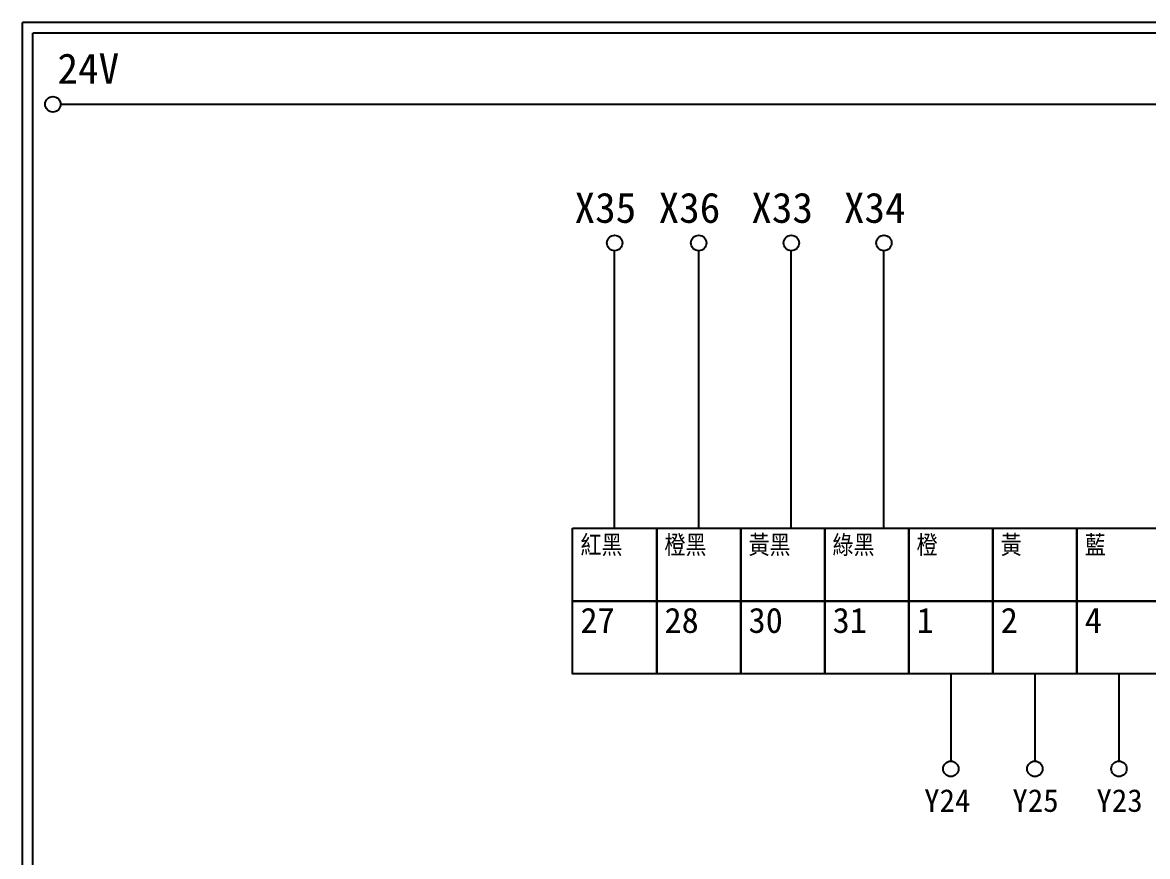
# Model space of a CAD drawing. Extents: x 926 to 1213, y -211 to -7.
# Drawn here: x 925.7 to 1059.7, y -106.6 to -7.2 of the extents above; entities that cross this region are included whole.
import ezdxf

# ---------------------------------------------------------------- set-up
doc = ezdxf.new("R2010")
doc.units = 0
doc.layers.get('0').update_dxf_attribs({"linetype": 'CONTINUOUS'})
doc.layers.add('圖框層', color=7, linetype='CONTINUOUS')
doc.layers.add('標尺寸層', color=3, linetype='CONTINUOUS')
doc.styles.add('STSL', font='kaiu.ttf')

msp = doc.modelspace()

# ---------------------------------------------------------------- linework, layer by layer
for p, q in [((1036.3, -84.81), (1036.3, -95.22)), ((1046.31, -84.81), (1046.31, -95.22)), ((1056.32, -84.81), (1056.32, -95.22))]:
    msp.add_line(p, q)
for points in [[(991.26, -67.49), (1001.27, -67.49), (1001.27, -76.15), (991.26, -76.15)], [(1001.27, -67.49), (1011.28, -67.49), (1011.28, -76.15), (1001.27, -76.15)], [(1011.28, -67.49), (1021.29, -67.49), (1021.29, -76.15), (1011.28, -76.15)], [(1021.29, -67.49), (1031.3, -67.49), (1031.3, -76.15), (1021.29, -76.15)], [(1031.3, -67.49), (1041.31, -67.49), (1041.31, -76.15), (1031.3, -76.15)], [(1041.31, -67.49), (1051.32, -67.49), (1051.32, -76.15), (1041.31, -76.15)], [(1051.32, -67.49), (1061.33, -67.49), (1061.33, -76.15), (1051.32, -76.15)], [(991.26, -76.15), (1001.27, -76.15), (1001.27, -84.81), (991.26, -84.81)], [(1001.27, -76.15), (1011.28, -76.15), (1011.28, -84.81), (1001.27, -84.81)], [(1011.28, -76.15), (1021.29, -76.15), (1021.29, -84.81), (1011.28, -84.81)], [(1021.29, -76.15), (1031.3, -76.15), (1031.3, -84.81), (1021.29, -84.81)], [(1031.3, -76.15), (1041.31, -76.15), (1041.31, -84.81), (1031.3, -84.81)], [(1041.31, -76.15), (1051.32, -76.15), (1051.32, -84.81), (1041.31, -84.81)], [(1051.32, -76.15), (1061.33, -76.15), (1061.33, -84.81), (1051.32, -84.81)]]:
    msp.add_lwpolyline(points, close=True)
at = {"layer": '圖框層', "color": 7}
for p, q in [((1212.74, -7.25), (925.74, -7.25)), ((925.74, -211.22), (925.74, -7.25)), ((1211.49, -8.5), (926.99, -8.5)), ((926.99, -209.97), (926.99, -8.5))]:
    msp.add_line(p, q, dxfattribs=at)
at = {"layer": '標尺寸層', "color": 7}
msp.add_line((930.28, -16.99), (1207.88, -16.99), dxfattribs=at)
at = {"layer": '標尺寸層'}
for p, q in [((996.26, -67.49), (996.26, -34.43)), ((1006.27, -67.49), (1006.27, -34.43)), ((1017.3, -67.49), (1017.3, -34.43)), ((1028.33, -67.49), (1028.33, -34.43))]:
    msp.add_line(p, q, dxfattribs=at)
at = {"layer": '標尺寸層', "color": 7}
for centre in [(929.36, -16.99), (996.26, -33.51), (1006.27, -33.51), (1017.3, -33.51), (1028.33, -33.51), (1036.3, -96.14), (1046.31, -96.14), (1056.32, -96.14)]:
    msp.add_circle(centre, 0.92, dxfattribs=at)

# ---------------------------------------------------------------- texts
at = {"width": 8.2913, "attachment_point": 1}
for s, insert, char_height in [('{\\Fromanc,chineset|c136;紅黑}', (992.19, -68.29), 2.5), ('{\\Fromanc,chineset|c136;橙黑}', (1002.2, -68.29), 2.5), ('{\\Fromanc,chineset|c136;黃黑}', (1012.21, -68.29), 2.5), ('{\\Fromanc,chineset|c136;綠黑}', (1022.22, -68.29), 2.5), ('{\\Fromanc,chineset|c136;橙}', (1032.23, -68.29), 2.5), ('{\\Fromanc,chineset|c136;黃}', (1042.24, -68.29), 2.5), ('{\\Fromanc,chineset|c136;藍}', (1052.25, -68.29), 2.5), ('27', (992.19, -76.95), 3), ('28', (1002.2, -76.95), 3), ('30', (1012.21, -76.95), 3), ('31', (1022.22, -76.95), 3), ('1', (1032.23, -76.95), 3), ('2', (1042.24, -76.95), 3), ('4', (1052.25, -76.95), 3)]:
    msp.add_mtext(s, dxfattribs=dict(at, insert=insert, char_height=char_height))
at = {"layer": '圖框層', "color": 4, "style": 'STSL'}
for s, height, p in [('24V', 3.6, (929.91, -14.53)), ('X35', 3.6, (991.49, -31.11)), ('X36', 3.6, (1001.5, -31.11)), ('X33', 3.6, (1012.54, -31.11)), ('X34', 3.6, (1023.57, -31.11)), ('Y24', 2.7, (1033.12, -101.26)), ('Y25', 2.7, (1043.63, -101.26)), ('Y23', 2.7, (1053.64, -101.26))]:
    msp.add_text(s, height=height, dxfattribs=at).set_placement(p)

doc.saveas('drawing.dxf')
